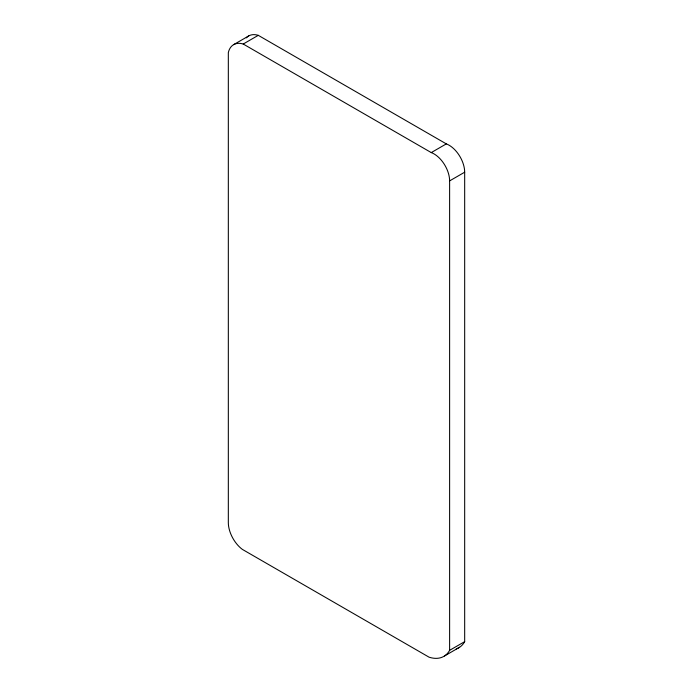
<?xml version="1.0" encoding="UTF-8"?>
<svg xmlns="http://www.w3.org/2000/svg" width="693" height="693" viewBox="0 0 693 693"><rect width="100%" height="100%" fill="white"/><g stroke="black" fill="none" stroke-linecap="round" stroke-linejoin="round"><path stroke-width="1.04" d="M233.645 44.638L248.7 35.949M464.674 641.649L449.618 650.337A42.394 24.48 60 0 1 429.045 657.172L242.333 549.376A23.155 13.366 60 0 1 228.326 522.574L228.326 52.625A28.17 16.26 60 0 1 243.217 44.031L258.272 35.334L446.309 143.893A22.037 12.725 60 0 1 464.674 172.202L464.674 641.649A42.394 24.48 60 0 1 456.254 648.873M243.217 44.031L431.254 152.59L446.309 143.893M449.618 650.337L449.618 180.89L464.674 172.202M444.516 655.959L459.58 647.262M431.254 152.59A22.037 12.725 60 0 1 449.618 180.89M246.344 37.864A28.17 16.26 60 0 1 258.272 35.334"/></g></svg>
